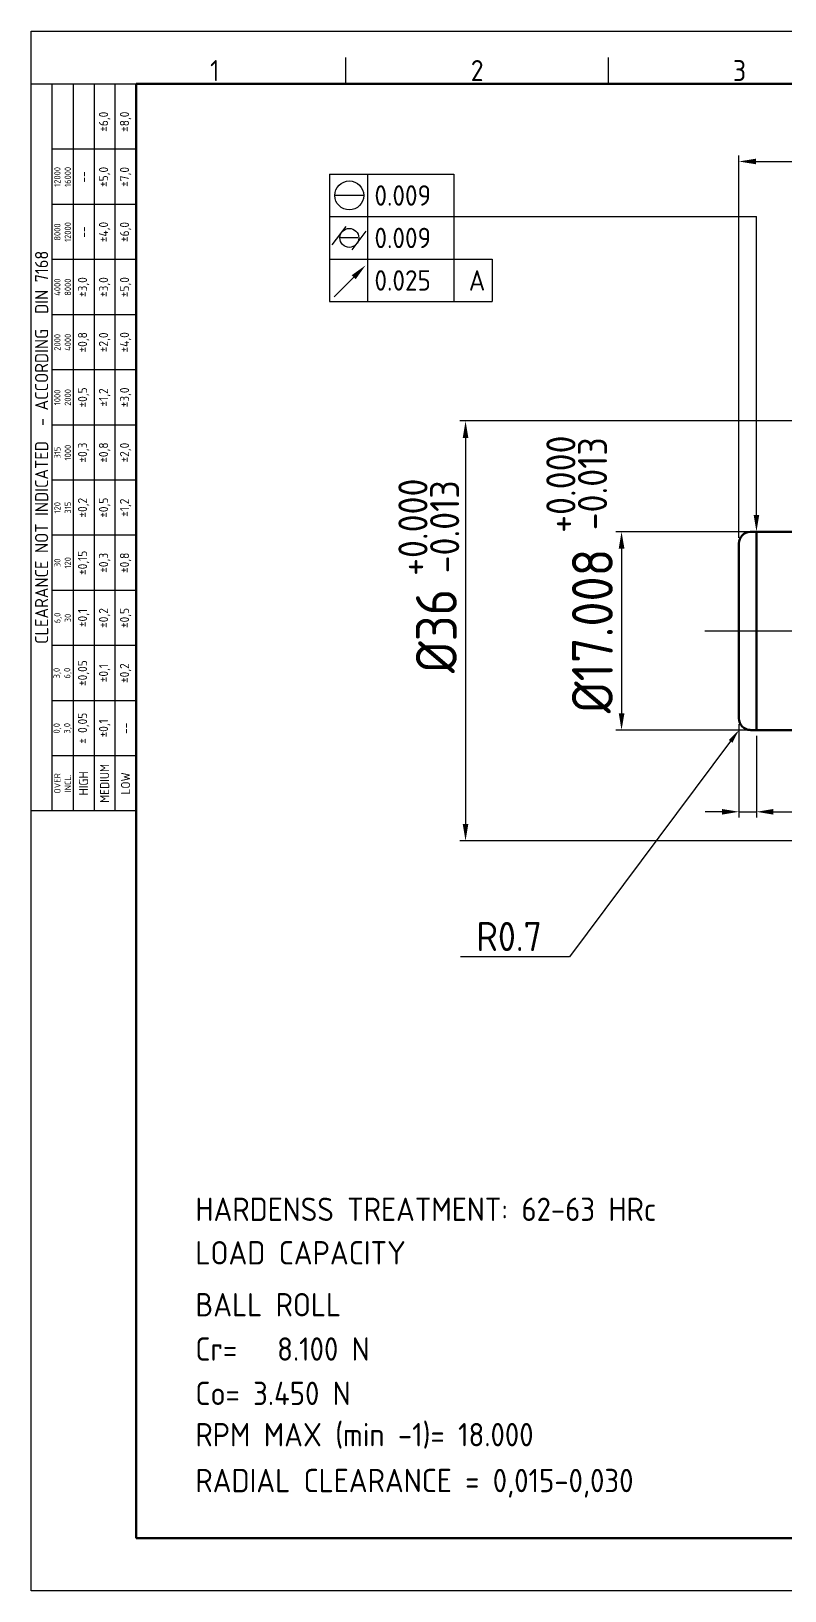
# Model space of a CAD drawing. Extents: x 8 to 197, y 6 to 139.
# Drawn here: x 8.4 to 73, y 5.6 to 139.3 of the extents above; entities that cross this region are included whole.
import ezdxf
from ezdxf import colors
from ezdxf.entities.mleader import LeaderData, LeaderLine
from ezdxf.enums import TextEntityAlignment as Align
from ezdxf.math import Vec2, Vec3

# ---------------------------------------------------------------- set-up
doc = ezdxf.new("R2010")
doc.units = 0
doc.header["$LTSCALE"] = 0.5
doc.linetypes.add('ACAD_ISO04W100', pattern=[30, 24, -3, 0, -3])
doc.layers.get('0').update_dxf_attribs({"linetype": 'CONTINUOUS'})
doc.layers.get('Defpoints').update_dxf_attribs({"linetype": 'CONTINUOUS'})
for name, color, linetype, lineweight in [('AM_0', 7, 'CONTINUOUS', 50), ('AM_5', 3, 'CONTINUOUS', 25), ('AM_7', 4, 'ACAD_ISO04W100', 25), ('AM_8', 1, 'CONTINUOUS', 25), ('AM_BOR', 7, 'CONTINUOUS', 50)]:
    doc.layers.add(name, color=color, linetype=linetype, lineweight=lineweight)
doc.styles.add('ACISOTS', font='isocp.shx', dxfattribs={"height": 1})
doc.styles.get("Standard").update_dxf_attribs({"font": 'ISOCP.SHX'})
doc.dimstyles.new('AM_ISO', dxfattribs={"dimtxt": 3.5, "dimasz": 2.5, "dimexe": 1, "dimexo": 1, "dimgap": 1.5, "dimtad": 1, "dimdsep": 46, "dimtxsty": 'Standard', "dimcen": 0, "dimclrd": 256, "dimclre": 256, "dimclrt": 2, "dimadec": 0, "dimazin": 2, "dimtp": 0.1, "dimtm": 0.1, "dimtfac": 0.71, "dimtdec": 3, "dimtmove": 0, "dimatfit": 3, "dimfxl": 1, "dimlwd": -1, "dimlwe": -1, "dimarcsym": 0})

# ---------------------------------------------------------------- blocks, each defined once
blk = doc.blocks.new('A3 ZTL')
for p, q in [((19.57, 280.82), (19.57, 9.78)), ((401.17, 280.82), (19.57, 280.82)), ((19.57, 9.78), (401.17, 9.78))]:
    blk.add_line(p, q)
at = {"layer": 'AM_BOR', "color": 135, "lineweight": 25}
for p, q in [((0, 0), (0, 290.61)), ((0, 290.61), (410.96, 290.61)), ((58.71, 280.82), (58.71, 285.71)), ((107.63, 280.82), (107.63, 285.71)), ((3.91, 145.3), (3.91, 280.82)), ((7.83, 280.82), (7.83, 145.3)), ((11.74, 280.82), (11.74, 145.3)), ((15.66, 145.3), (15.66, 280.82)), ((19.57, 268.59), (3.91, 268.59)), ((19.57, 258.32), (3.91, 258.32)), ((19.57, 248.04), (3.91, 248.04)), ((19.57, 237.77), (3.91, 237.77)), ((19.57, 227.5), (3.91, 227.5)), ((19.57, 217.22), (3.91, 217.22)), ((19.57, 206.95), (3.91, 206.95)), ((19.57, 196.67), (3.91, 196.67)), ((19.57, 186.4), (3.91, 186.4)), ((19.57, 176.13), (3.91, 176.13)), ((19.57, 165.85), (3.91, 165.85)), ((19.57, 155.58), (3.91, 155.58)), ((410.96, 0), (0, 0))]:
    blk.add_line(p, q, dxfattribs=at)
blk.add_lwpolyline([(19.57, 145.3), (0, 145.3), (0, 280.82), (19.57, 280.82)], close=True, dxfattribs=at)
at = {"layer": 'AM_BOR', "color": 135, "lineweight": 25, "style": 'ACISOTS'}
for s, p in [('1', (34.25, 283.27)), ('2', (83.17, 283.27)), ('3', (132.09, 283.27))]:
    blk.add_text(s, height=3.91, dxfattribs=at).set_placement(p, align=Align.MIDDLE)
at = {"layer": 'AM_BOR', "color": 135, "lineweight": 25, "attachment_point": 5, "rotation": 90}
for s, insert, char_height, width in [('±6,0', (13.7, 273.73), 1.712, 10.274), ('±8,0', (17.61, 273.73), 1.712, 10.274), ('12000\\P16000', (5.87, 263.45), 1.174, 10.274), ('±5,0', (13.7, 263.45), 1.712, 10.274), ('±7,0', (17.61, 263.45), 1.712, 10.274), ('--', (9.78, 263.45), 1.712, 10.274), ('8000\\P12000', (5.87, 253.18), 1.174, 10.274), ('--', (9.78, 253.18), 1.712, 10.274), ('±4,0', (13.7, 253.18), 1.712, 10.274), ('±6,0', (17.61, 253.18), 1.712, 10.274), ('{\\Fisocp.shx|c0;CLEARANCE NOT INDICATED  - ACCORDING  DIN 7168}', (1.96, 213.06), 2.4462, 135.5186), ('4000\\P8000', (5.87, 242.91), 1.174, 10.274), ('±3,0', (9.78, 242.91), 1.712, 10.274), ('±3,0', (13.7, 242.91), 1.712, 10.274), ('±5,0', (17.61, 242.91), 1.712, 10.274), ('2000\\P4000', (5.87, 232.63), 1.174, 10.274), ('±0,8', (9.78, 232.63), 1.712, 10.274), ('±2,0', (13.7, 232.63), 1.712, 10.274), ('±4,0', (17.61, 232.63), 1.712, 10.274), ('±0,5', (9.78, 222.36), 1.712, 10.274), ('±1,2', (13.7, 222.36), 1.712, 10.274), ('±3,0', (17.61, 222.36), 1.712, 10.274), ('1000\\P2000', (5.87, 222.36), 1.174, 10.274), ('315\\P1000', (5.87, 212.08), 1.174, 10.274), ('±0,3', (9.78, 212.08), 1.712, 10.274), ('±0,8', (13.7, 212.08), 1.712, 10.274), ('±2,0', (17.61, 212.08), 1.712, 10.274), ('±0,2', (9.78, 201.81), 1.712, 10.274), ('±0,5', (13.7, 201.81), 1.712, 10.274), ('120\\P315', (5.87, 201.81), 1.174, 10.274), ('±1,2', (17.61, 201.81), 1.712, 10.274), ('30\\P120', (5.87, 191.54), 1.174, 10.274), ('±0,15', (9.78, 191.54), 1.712, 10.274), ('±0,3', (13.7, 191.54), 1.712, 10.274), ('±0,8', (17.61, 191.54), 1.712, 10.274), ('6,0\\P30', (5.87, 181.26), 1.174, 10.274), ('±0,1', (9.78, 181.26), 1.712, 10.274), ('±0,2', (13.7, 181.26), 1.712, 10.274), ('±0,5', (17.61, 181.26), 1.712, 10.274), ('3,0\\P6,0', (5.87, 170.99), 1.174, 10.274), ('±0,05', (9.78, 170.99), 1.712, 10.274), ('±0,1', (13.7, 170.99), 1.712, 10.274), ('±0,2', (17.61, 170.99), 1.712, 10.274), ('± 0,05', (9.78, 160.71), 1.712, 10.274), ('0,0\\P3,0', (5.87, 160.71), 1.174, 10.274), ('\\pt4.69206;±0,1', (13.7, 160.71), 1.7123, 10.274), ('--', (17.61, 160.71), 1.712, 10.274), ('{\\Fisocp.shx|c0;OVER\\PINCL.}', (5.87, 150.44), 1.1742, 10.274), ('HIGH', (9.78, 150.44), 1.712, 10.274), ('MEDIUM', (13.7, 150.44), 1.712, 10.274), ('LOW', (17.61, 150.44), 1.712, 10.274)]:
    blk.add_mtext(s, dxfattribs=dict(at, insert=insert, char_height=char_height, width=width))
blk = doc.blocks.new('*D31')
at = {"layer": 'AM_5', "transparency": 16777216}
for p, q in [((70.09, 96.41), (58.52, 96.41)), ((59.02, 94.96), (59.02, 80.86)), ((70.09, 79.41), (58.52, 79.41))]:
    blk.add_line(p, q, dxfattribs=at)
at = {"layer": 'AM_5', "lineweight": 25, "transparency": 16777216}
for points in [[(58.78, 94.96), (59.27, 94.96), (59.02, 96.41)], [(58.78, 80.86), (59.27, 80.86), (59.02, 79.41)]]:
    blk.add_solid(points, dxfattribs=at)
at = {"layer": 'Defpoints', "color": 0, "lineweight": 25, "transparency": 16777216}
for p in [(70.59, 96.41), (59.02, 79.41), (70.59, 79.41)]:
    blk.add_point(p, dxfattribs=at)
at = {"layer": 'AM_5', "lineweight": 25, "transparency": 16777216, "insert": (56.52, 87.91), "char_height": 3.5, "attachment_point": 5, "rotation": 90}
blk.add_mtext('%%C17.008', dxfattribs=at)
blk = doc.blocks.new('*D32')
at = {"layer": 'AM_5', "transparency": 16777216}
for p, q in [((84.39, 105.91), (45.14, 105.91)), ((45.64, 104.46), (45.64, 71.36)), ((84.39, 69.91), (45.14, 69.91))]:
    blk.add_line(p, q, dxfattribs=at)
at = {"layer": 'AM_5', "lineweight": 25, "transparency": 16777216}
for points in [[(45.4, 104.46), (45.88, 104.46), (45.64, 105.91)], [(45.4, 71.36), (45.88, 71.36), (45.64, 69.91)]]:
    blk.add_solid(points, dxfattribs=at)
at = {"layer": 'Defpoints', "color": 0, "lineweight": 25, "transparency": 16777216}
for p in [(84.89, 105.91), (45.64, 69.91), (84.89, 69.91)]:
    blk.add_point(p, dxfattribs=at)
at = {"layer": 'AM_5', "lineweight": 25, "transparency": 16777216, "insert": (43.14, 87.91), "char_height": 3.5, "attachment_point": 5, "rotation": 90}
blk.add_mtext('%%C36', dxfattribs=at)
blk = doc.blocks.new('*D35')
at = {"layer": 'AM_5', "transparency": 16777216}
for p, q in [((69.09, 79.92), (69.09, 71.91)), ((70.59, 78.91), (70.59, 71.91)), ((67.64, 72.41), (66.19, 72.41)), ((69.09, 72.41), (70.59, 72.41)), ((72.04, 72.41), (76.69, 72.41))]:
    blk.add_line(p, q, dxfattribs=at)
at = {"layer": 'AM_5', "lineweight": 25, "transparency": 16777216}
for points in [[(67.64, 72.65), (67.64, 72.17), (69.09, 72.41)], [(72.04, 72.65), (72.04, 72.17), (70.59, 72.41)]]:
    blk.add_solid(points, dxfattribs=at)
at = {"layer": 'Defpoints', "color": 0, "lineweight": 25, "transparency": 16777216}
for p in [(69.09, 80.42), (70.59, 79.41), (70.59, 72.41)]:
    blk.add_point(p, dxfattribs=at)
at = {"layer": 'AM_5', "lineweight": 25, "transparency": 16777216, "insert": (75.09, 74.91), "char_height": 3.5, "attachment_point": 5}
blk.add_mtext('2', dxfattribs=at)
blk = doc.blocks.new('*D40')
at = {"layer": 'AM_5', "transparency": 16777216}
for p, q in [((69.09, 95.9), (69.09, 128.65)), ((159.79, 94.9), (159.79, 128.65)), ((70.54, 128.15), (158.34, 128.15))]:
    blk.add_line(p, q, dxfattribs=at)
at = {"layer": 'AM_5', "lineweight": 25, "transparency": 16777216}
for points in [[(70.54, 128.39), (70.54, 127.91), (69.09, 128.15)], [(158.34, 128.39), (158.34, 127.91), (159.79, 128.15)]]:
    blk.add_solid(points, dxfattribs=at)
at = {"layer": 'Defpoints', "color": 0, "lineweight": 25, "transparency": 16777216}
for p in [(159.79, 128.15), (69.09, 95.4), (159.79, 94.4)]:
    blk.add_point(p, dxfattribs=at)
at = {"layer": 'AM_5', "lineweight": 25, "transparency": 16777216, "insert": (114.44, 130.65), "char_height": 3.5, "attachment_point": 5}
blk.add_mtext('90.7', dxfattribs=at)

msp = doc.modelspace()

# ---------------------------------------------------------------- linework, layer by layer
at = {"layer": 'AM_0'}
for p, q in [((70.59, 96.41), (70.07, 96.4)), ((70.59, 96.41), (88.74, 96.41)), ((70.59, 96.41), (70.59, 79.41)), ((69.09, 80.42), (69.09, 95.4)), ((70.59, 79.41), (70.07, 79.42)), ((83.09, 79.41), (70.59, 79.41))]:
    msp.add_line(p, q, dxfattribs=at)
for centre, start, end in [((70.09, 95.4), 91.5, 180), ((70.09, 80.42), 180, 268.5)]:
    msp.add_arc(centre, 1, start, end, dxfattribs=at)
at = {"layer": 'AM_5', "lineweight": 25}
for p, q in [((33.97, 127.06), (33.96, 116.14)), ((33.97, 127.06), (44.65, 127.06)), ((37.25, 116.14), (37.25, 127.06)), ((44.65, 127.06), (44.65, 123.42)), ((36.9, 125.24), (34.43, 125.24)), ((33.97, 123.42), (70.59, 123.42)), ((33.97, 123.42), (44.65, 123.42)), ((44.65, 123.42), (44.65, 116.14)), ((34.21, 121.01), (35.41, 122.58)), ((35.92, 120.59), (37.11, 122.18)), ((36.4, 121.6), (34.92, 121.6)), ((33.97, 119.78), (47.93, 119.78)), ((47.93, 119.78), (47.93, 116.14)), ((33.97, 116.14), (47.93, 116.14))]:
    msp.add_line(p, q, dxfattribs=at)
at = {"layer": 'AM_5'}
for p, q in [((70.59, 97.86), (70.59, 123.42)), ((36.05, 118.23), (34.36, 116.54))]:
    msp.add_line(p, q, dxfattribs=at)
at = {"layer": 'AM_5', "lineweight": 25}
for centre, radius in [((35.67, 125.24), 1.24), ((35.67, 121.6), 0.812)]:
    msp.add_circle(centre, radius, dxfattribs=at)
for points in [[(35.88, 118.4), (36.22, 118.06), (37.07, 119.25)], [(70.35, 97.86), (70.83, 97.86), (70.59, 96.41)]]:
    msp.add_solid(points, dxfattribs=at)
at = {"layer": 'AM_7'}
msp.add_line((66.16, 87.91), (161.8, 87.91), dxfattribs=at)

# ---------------------------------------------------------------- block references
at = {"layer": 'AM_0', "lineweight": 0, "xscale": 0.46, "yscale": 0.46, "zscale": 0.46}
msp.add_blockref('A3 ZTL', (8.38, 5.64), dxfattribs=at)

# ---------------------------------------------------------------- texts
at = {"layer": 'AM_5', "char_height": 1.75, "attachment_point": 1}
for s, insert in [('0.009', (37.83, 126.11)), ('0.009', (37.83, 122.47)), ('0.025', (37.83, 118.83)), ('A', (45.92, 118.83))]:
    msp.add_mtext_dynamic_manual_height_columns(s, width=5.4883, gutter_width=10, heights=[0], dxfattribs=dict(at, insert=insert))
at = {"layer": 'AM_5', "char_height": 2.5, "attachment_point": 1, "rotation": 90}
for s, insert in [('+0.000', (52.57, 96.32)), ('-0.013', (55.28, 96.54)), ('+0.000', (39.88, 92.63)), ('-0.013', (42.6, 92.85))]:
    msp.add_mtext_dynamic_manual_height_columns(s, width=5.4883, gutter_width=10, heights=[0], dxfattribs=dict(at, insert=insert))
at = {"layer": 'AM_8'}
for s, p in [('HARDENSS TREATMENT: 62-63 HRc', (22.47, 37.34)), ('LOAD CAPACITY', (22.47, 33.61)), ('BALL ROLL', (22.47, 29.16)), ('Cr=   8.100 N ', (22.47, 25.36)), ('Co= 3.450 N', (22.47, 21.56)), ('RPM MAX (min -1)= 18.000', (22.47, 18.02)), ('RADIAL CLEARANCE = 0,015-0,030', (22.47, 14.09))]:
    msp.add_text(s, height=2, dxfattribs=at).set_placement(p)

# ---------------------------------------------------------------- dimensions: what is measured, and where the dimension line sits
at = {"layer": 'AM_5', "lineweight": 25}
for base, p1, p2, text, picture, middle in [((159.79, 128.15), (69.09, 95.4), (159.79, 94.4), '90.7', '*D40', (114.44, 130.65)), ((70.59, 72.41), (69.09, 80.42), (70.59, 79.41), '2', '*D35', (75.09, 74.91))]:
    dim = msp.add_linear_dim(base=base, p1=p1, p2=p2, text=text, dimstyle='AM_ISO', override={"dimscale": 0.5, "dimtxt": 7, "dimasz": 2.9, "dimdec": 0, "dimlfac": 0.4, "dimclrt": 256, "dimadec": 2, "dimtp": 0, "dimtm": 0.3, "dimtdec": 0}, dxfattribs=at)
    dim.commit()
    dim.dimension.update_dxf_attribs({"geometry": picture, "text_midpoint": middle})
for base, p1, p2, text, picture, middle in [((45.64, 69.91), (84.89, 105.91), (84.89, 69.91), '%%C36', '*D32', (43.14, 87.91)), ((59.02, 79.41), (70.59, 96.41), (70.59, 79.41), '%%C17.008', '*D31', (56.52, 87.91))]:
    dim = msp.add_linear_dim(base=base, p1=p1, p2=p2, angle=90, text=text, dimstyle='AM_ISO', override={"dimscale": 0.5, "dimtxt": 7, "dimasz": 2.9, "dimdec": 0, "dimlfac": 0.4, "dimclrt": 256, "dimadec": 2, "dimtp": 0, "dimtm": 0.3, "dimtdec": 0}, dxfattribs=at)
    dim.commit()
    dim.dimension.update_dxf_attribs({"geometry": picture, "text_midpoint": middle})

# ---------------------------------------------------------------- leaders
ml = msp.add_multileader_mtext('Standard', dxfattribs=at)
ml.set_content('R0.7', color=256)
ml.set_leader_properties()
ml.build(insert=Vec2(0, 0))
ml.multileader.update_dxf_attribs({"text_right_attachment_type": 6, "dogleg_length": 0.36, "arrow_head_size": 1.2})
ctx = ml.context
ctx.base_point, ctx.char_height, ctx.arrow_head_size, ctx.plane_origin = Vec3(44.69, 61.72), 2.5, 1.2, Vec3(69.09, 79.41)
ctx.right_attachment, ctx.text_align_type = 6, 2
notes = []
notes.append((ctx, [(0, (1, 1, 0), (54.55, 59.97), (-1, 0), 0.36, [(0, [(69.09, 79.41)], 0, [])])]))
ctx.mtext.insert, ctx.mtext.alignment, ctx.mtext.flow_direction = Vec3(52.19, 62.97), 3, 5
for ctx, leaders in notes:
    for number, flags, end, landing, length, lines in leaders:
        leader = LeaderData()
        leader.index, (leader.has_last_leader_line, leader.has_dogleg_vector, leader.attachment_direction) = number, flags
        leader.last_leader_point, leader.dogleg_vector, leader.dogleg_length = Vec3(end), Vec3(landing), length
        for number, points, colour, breaks in lines:
            line = LeaderLine()
            line.index, line.vertices, line.color, line.breaks = number, Vec3.list(points), colors.encode_raw_color(colour), breaks
            leader.lines.append(line)
        ctx.leaders.append(leader)

doc.saveas('drawing.dxf')
